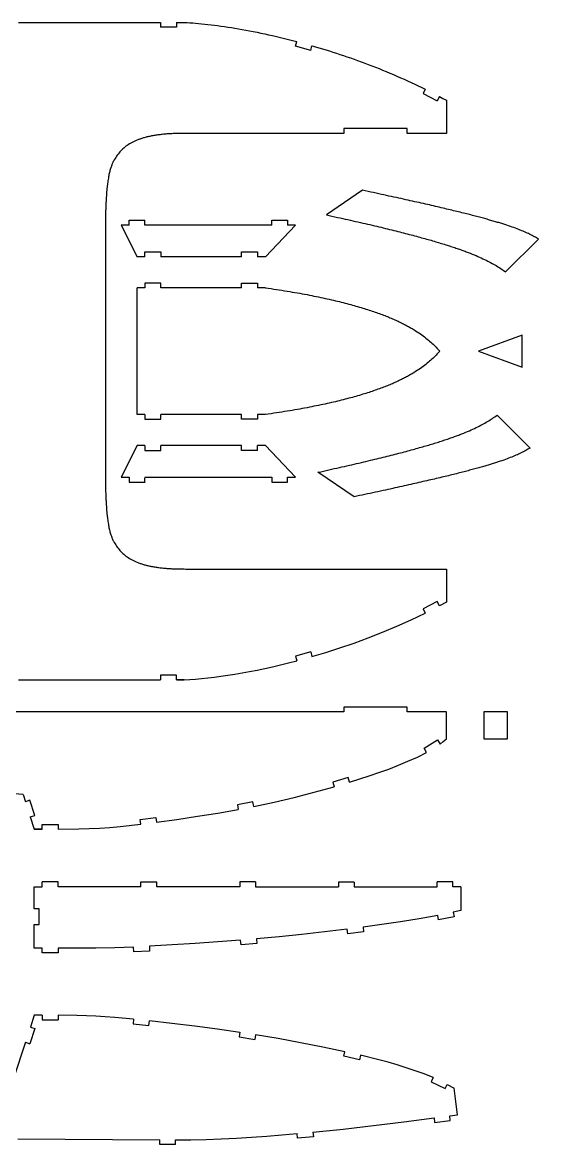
# Model space of a CAD drawing. Header units: metres. Extents: x -3.6 to 32, y 0.5 to 46.5.
# Drawn here: x 19.17 to 31.99, y 1.01 to 28.9 of the extents above; entities that cross this region are included whole.
import ezdxf

# ---------------------------------------------------------------- set-up
doc = ezdxf.new("R2010")
doc.units = ezdxf.units.M
doc.linetypes.add('AUSGEZOGEN', pattern=[0])
doc.layers.get('0').update_dxf_attribs({"linetype": 'AUSGEZOGEN'})

msp = doc.modelspace()

# ---------------------------------------------------------------- linework, layer by layer
for points in [[(19.073, 28.896), (22.603, 28.896), (22.603, 28.896), (22.603, 28.777)], [(22.997, 28.896), (22.997, 28.777), (22.997, 28.777), (22.603, 28.777)], [(22.997, 28.896), (23.193, 28.896)], [(22.997, 28.896), (23.193, 28.896)], [(23.193, 28.896), (23.262, 28.891), (23.262, 28.891), (23.332, 28.887), (23.332, 28.887), (23.403, 28.882), (23.403, 28.882), (23.475, 28.876), (23.475, 28.876), (23.55, 28.869), (23.55, 28.869), (23.625, 28.862), (23.625, 28.862), (23.702, 28.854), (23.702, 28.854), (23.78, 28.846), (23.78, 28.846), (23.86, 28.836), (23.86, 28.836), (23.94, 28.826), (23.94, 28.826), (24.022, 28.816), (24.022, 28.816), (24.105, 28.804), (24.105, 28.804), (24.19, 28.792), (24.19, 28.792), (24.277, 28.779), (24.277, 28.779), (24.363, 28.766), (24.363, 28.766), (24.45, 28.751), (24.45, 28.751), (24.54, 28.736), (24.54, 28.736), (24.63, 28.721), (24.63, 28.721), (24.722, 28.704), (24.722, 28.704), (24.813, 28.687), (24.813, 28.687), (24.907, 28.669), (24.907, 28.669), (25, 28.651), (25, 28.651), (25.095, 28.631), (25.095, 28.631), (25.192, 28.611), (25.192, 28.611), (25.287, 28.589), (25.287, 28.589), (25.385, 28.567), (25.385, 28.567), (25.483, 28.546), (25.483, 28.546), (25.582, 28.522), (25.582, 28.522), (25.682, 28.497), (25.682, 28.497), (25.782, 28.472), (25.782, 28.472), (25.883, 28.447), (25.883, 28.447), (25.985, 28.421)], [(26.333, 28.202), (25.953, 28.306), (25.953, 28.306), (25.985, 28.421)], [(26.333, 28.202), (26.363, 28.316), (26.363, 28.316), (26.45, 28.291), (26.45, 28.291), (26.537, 28.266), (26.537, 28.266), (26.623, 28.239), (26.623, 28.239), (26.71, 28.214), (26.71, 28.214), (26.797, 28.186), (26.797, 28.186), (26.883, 28.159), (26.883, 28.159), (26.972, 28.131), (26.972, 28.131), (27.058, 28.101), (27.058, 28.101), (27.147, 28.072), (27.147, 28.072), (27.235, 28.042), (27.235, 28.042), (27.323, 28.012), (27.323, 28.012), (27.412, 27.981), (27.412, 27.981), (27.5, 27.949), (27.5, 27.949), (27.588, 27.917), (27.588, 27.917), (27.677, 27.884), (27.677, 27.884), (27.765, 27.851), (27.765, 27.851), (27.855, 27.816), (27.855, 27.816), (27.943, 27.782), (27.943, 27.782), (28.032, 27.747), (28.032, 27.747), (28.12, 27.711), (28.12, 27.711), (28.21, 27.674), (28.21, 27.674), (28.298, 27.637), (28.298, 27.637), (28.387, 27.601), (28.387, 27.601), (28.475, 27.562), (28.475, 27.562), (28.563, 27.522), (28.563, 27.522), (28.652, 27.484), (28.652, 27.484), (28.74, 27.444), (28.74, 27.444), (28.828, 27.402), (28.828, 27.402), (28.917, 27.362), (28.917, 27.362), (29.005, 27.319), (29.005, 27.319), (29.092, 27.277), (29.092, 27.277), (29.18, 27.234)], [(29.18, 27.234), (29.125, 27.129), (29.125, 27.129), (29.477, 26.949)], [(29.53, 27.054), (29.477, 26.949)], [(29.53, 27.054), (29.617, 27.007), (29.617, 27.007), (29.703, 26.961)], [(29.703, 26.961), (29.703, 26.139)], [(28.733, 26.139), (28.733, 26.257), (28.733, 26.257), (27.158, 26.257), (27.158, 26.257), (27.158, 26.139)], [(23.228, 26.139), (23.087, 26.139), (23.087, 26.139), (23.052, 26.137), (23.052, 26.137), (23.018, 26.137), (23.018, 26.137), (22.985, 26.136), (22.985, 26.136), (22.952, 26.134), (22.952, 26.134), (22.92, 26.132), (22.92, 26.132), (22.888, 26.131), (22.888, 26.131), (22.857, 26.129), (22.857, 26.129), (22.825, 26.127), (22.825, 26.127), (22.795, 26.126), (22.795, 26.126), (22.763, 26.124), (22.763, 26.124), (22.735, 26.121), (22.735, 26.121), (22.705, 26.119), (22.705, 26.119), (22.675, 26.116), (22.675, 26.116), (22.647, 26.112), (22.647, 26.112), (22.618, 26.109), (22.618, 26.109), (22.592, 26.106), (22.592, 26.106), (22.563, 26.102), (22.563, 26.102), (22.537, 26.099), (22.537, 26.099), (22.51, 26.096), (22.51, 26.096), (22.485, 26.092), (22.485, 26.092), (22.458, 26.087), (22.458, 26.087), (22.433, 26.084), (22.433, 26.084), (22.408, 26.079), (22.408, 26.079), (22.383, 26.074), (22.383, 26.074), (22.36, 26.069), (22.36, 26.069), (22.335, 26.064), (22.335, 26.064), (22.312, 26.059), (22.312, 26.059), (22.288, 26.054), (22.288, 26.054), (22.267, 26.049), (22.267, 26.049), (22.243, 26.044), (22.243, 26.044), (22.222, 26.037), (22.222, 26.037), (22.2, 26.032), (22.2, 26.032), (22.178, 26.026), (22.178, 26.026), (22.157, 26.019), (22.157, 26.019), (22.137, 26.012), (22.137, 26.012), (22.117, 26.006), (22.117, 26.006), (22.097, 25.999), (22.097, 25.999), (22.077, 25.992), (22.077, 25.992), (22.057, 25.986), (22.057, 25.986), (22.038, 25.977), (22.038, 25.977), (22, 25.962), (22, 25.962), (21.965, 25.947), (21.965, 25.947), (21.93, 25.931), (21.93, 25.931), (21.897, 25.914), (21.897, 25.914), (21.863, 25.896), (21.863, 25.896), (21.832, 25.877), (21.832, 25.877), (21.802, 25.857), (21.802, 25.857), (21.773, 25.837), (21.773, 25.837), (21.745, 25.817), (21.745, 25.817), (21.717, 25.796), (21.717, 25.796), (21.692, 25.772), (21.692, 25.772), (21.665, 25.751), (21.665, 25.751), (21.642, 25.727), (21.642, 25.727), (21.617, 25.702), (21.617, 25.702), (21.595, 25.677), (21.595, 25.677), (21.572, 25.652), (21.572, 25.652), (21.552, 25.626), (21.552, 25.626), (21.53, 25.599), (21.53, 25.599), (21.51, 25.571), (21.51, 25.571), (21.492, 25.542), (21.492, 25.542), (21.473, 25.512), (21.473, 25.512), (21.455, 25.482), (21.455, 25.482), (21.447, 25.467), (21.447, 25.467), (21.438, 25.451), (21.438, 25.451), (21.428, 25.436), (21.428, 25.436), (21.422, 25.419), (21.422, 25.419), (21.413, 25.401), (21.413, 25.401), (21.405, 25.384), (21.405, 25.384), (21.397, 25.366), (21.397, 25.366), (21.39, 25.347), (21.39, 25.347), (21.382, 25.327), (21.382, 25.327), (21.375, 25.307), (21.375, 25.307), (21.368, 25.286), (21.368, 25.286), (21.36, 25.264), (21.36, 25.264), (21.353, 25.242), (21.353, 25.242), (21.347, 25.219), (21.347, 25.219), (21.342, 25.194), (21.342, 25.194), (21.335, 25.169), (21.335, 25.169), (21.328, 25.142), (21.328, 25.142), (21.323, 25.116), (21.323, 25.116), (21.317, 25.087), (21.317, 25.087), (21.312, 25.057), (21.312, 25.057), (21.307, 25.027), (21.307, 25.027), (21.302, 24.996), (21.302, 24.996), (21.295, 24.962), (21.295, 24.962), (21.292, 24.927), (21.292, 24.927), (21.287, 24.891), (21.287, 24.891), (21.283, 24.872), (21.283, 24.872), (21.282, 24.854), (21.282, 24.854), (21.28, 24.836), (21.28, 24.836), (21.278, 24.816), (21.278, 24.816), (21.275, 24.796), (21.275, 24.796), (21.273, 24.776), (21.273, 24.776), (21.272, 24.754), (21.272, 24.754), (21.27, 24.734), (21.27, 24.734), (21.268, 24.712), (21.268, 24.712), (21.265, 24.691), (21.265, 24.691), (21.263, 24.667), (21.263, 24.667), (21.262, 24.646), (21.262, 24.646), (21.26, 24.622), (21.26, 24.622), (21.258, 24.599), (21.258, 24.599), (21.257, 24.574), (21.257, 24.574), (21.255, 24.551), (21.255, 24.551), (21.253, 24.526), (21.253, 24.526), (21.253, 24.501), (21.253, 24.501), (21.252, 24.474), (21.252, 24.474), (21.25, 24.447), (21.25, 24.447), (21.248, 24.421), (21.248, 24.421), (21.247, 24.394), (21.247, 24.394), (21.247, 24.367), (21.247, 24.367), (21.245, 24.339), (21.245, 24.339), (21.243, 24.311), (21.243, 24.311), (21.243, 24.281), (21.243, 24.281), (21.242, 24.251), (21.242, 24.251), (21.24, 24.221), (21.24, 24.221), (21.24, 24.191), (21.24, 24.191), (21.238, 24.159), (21.238, 24.159), (21.238, 17.292), (21.238, 17.292), (21.24, 17.262), (21.24, 17.262), (21.24, 17.231), (21.24, 17.231), (21.242, 17.201), (21.242, 17.201), (21.243, 17.172), (21.243, 17.172), (21.243, 17.142), (21.243, 17.142), (21.245, 17.114), (21.245, 17.114), (21.247, 17.086), (21.247, 17.086), (21.247, 17.059), (21.247, 17.059), (21.248, 17.031), (21.248, 17.031), (21.25, 17.004), (21.25, 17.004), (21.252, 16.979), (21.252, 16.979), (21.253, 16.952), (21.253, 16.952), (21.253, 16.927), (21.253, 16.927), (21.255, 16.902), (21.255, 16.902), (21.257, 16.879), (21.257, 16.879), (21.258, 16.854), (21.258, 16.854), (21.26, 16.831), (21.26, 16.831), (21.262, 16.807), (21.262, 16.807), (21.263, 16.786), (21.263, 16.786), (21.265, 16.762), (21.265, 16.762), (21.268, 16.741), (21.268, 16.741), (21.27, 16.719), (21.27, 16.719), (21.272, 16.699), (21.272, 16.699), (21.273, 16.677), (21.273, 16.677), (21.275, 16.657), (21.275, 16.657), (21.278, 16.637), (21.278, 16.637), (21.28, 16.617), (21.28, 16.617), (21.282, 16.599), (21.282, 16.599), (21.283, 16.579), (21.283, 16.579), (21.287, 16.561), (21.287, 16.561), (21.292, 16.526), (21.292, 16.526), (21.295, 16.491), (21.295, 16.491), (21.302, 16.457), (21.302, 16.457), (21.307, 16.426), (21.307, 16.426), (21.312, 16.396), (21.312, 16.396), (21.317, 16.366), (21.317, 16.366), (21.323, 16.337), (21.323, 16.337), (21.328, 16.309), (21.328, 16.309), (21.335, 16.284), (21.335, 16.284), (21.342, 16.257), (21.342, 16.257), (21.347, 16.234), (21.347, 16.234), (21.353, 16.211), (21.353, 16.211), (21.36, 16.187), (21.36, 16.187), (21.368, 16.166), (21.368, 16.166), (21.375, 16.146), (21.375, 16.146), (21.382, 16.126), (21.382, 16.126), (21.39, 16.106), (21.39, 16.106), (21.397, 16.087), (21.397, 16.087), (21.405, 16.069), (21.405, 16.069), (21.413, 16.051), (21.413, 16.051), (21.422, 16.034), (21.422, 16.034), (21.428, 16.017), (21.428, 16.017), (21.438, 16.001), (21.438, 16.001), (21.447, 15.986), (21.447, 15.986), (21.455, 15.971), (21.455, 15.971), (21.473, 15.939), (21.473, 15.939), (21.492, 15.911), (21.492, 15.911), (21.51, 15.882), (21.51, 15.882), (21.53, 15.854), (21.53, 15.854), (21.552, 15.827), (21.552, 15.827), (21.572, 15.801), (21.572, 15.801), (21.595, 15.776), (21.595, 15.776), (21.617, 15.751), (21.617, 15.751), (21.642, 15.726), (21.642, 15.726), (21.665, 15.702), (21.665, 15.702), (21.692, 15.679), (21.692, 15.679), (21.717, 15.657), (21.717, 15.657), (21.745, 15.636), (21.745, 15.636), (21.773, 15.616), (21.773, 15.616), (21.802, 15.596), (21.802, 15.596), (21.832, 15.576), (21.832, 15.576), (21.863, 15.557), (21.863, 15.557), (21.897, 15.539), (21.897, 15.539), (21.93, 15.522), (21.93, 15.522), (21.965, 15.506), (21.965, 15.506), (22, 15.489), (22, 15.489), (22.038, 15.474), (22.038, 15.474), (22.057, 15.467), (22.057, 15.467), (22.077, 15.461), (22.077, 15.461), (22.097, 15.454), (22.097, 15.454), (22.117, 15.446), (22.117, 15.446), (22.137, 15.439), (22.137, 15.439), (22.157, 15.434), (22.157, 15.434), (22.178, 15.427), (22.178, 15.427), (22.2, 15.421), (22.2, 15.421), (22.222, 15.416), (22.222, 15.416), (22.243, 15.409), (22.243, 15.409), (22.267, 15.404), (22.267, 15.404), (22.288, 15.399), (22.288, 15.399), (22.312, 15.392), (22.312, 15.392), (22.335, 15.387), (22.335, 15.387), (22.36, 15.382), (22.36, 15.382), (22.383, 15.377), (22.383, 15.377), (22.408, 15.374), (22.408, 15.374), (22.433, 15.369), (22.433, 15.369), (22.458, 15.366), (22.458, 15.366), (22.485, 15.361), (22.485, 15.361), (22.51, 15.357), (22.51, 15.357), (22.537, 15.352), (22.537, 15.352), (22.563, 15.349), (22.563, 15.349), (22.592, 15.346), (22.592, 15.346), (22.618, 15.342), (22.618, 15.342), (22.647, 15.341), (22.647, 15.341), (22.675, 15.337), (22.675, 15.337), (22.705, 15.334), (22.705, 15.334), (22.735, 15.332), (22.735, 15.332), (22.763, 15.329), (22.763, 15.329), (22.795, 15.327), (22.795, 15.327), (22.825, 15.326), (22.825, 15.326), (22.857, 15.322), (22.857, 15.322), (22.888, 15.321), (22.888, 15.321), (22.92, 15.319), (22.92, 15.319), (22.952, 15.319), (22.952, 15.319), (22.985, 15.317), (22.985, 15.317), (23.018, 15.316), (23.018, 15.316), (23.052, 15.316), (23.052, 15.316), (23.087, 15.314), (23.087, 15.314), (23.192, 15.314), (23.192, 15.314), (23.228, 15.312), (23.228, 15.312), (29.703, 15.312), (29.703, 15.312), (29.703, 14.492)], [(27.158, 26.139), (23.228, 26.139)], [(29.703, 26.139), (28.733, 26.139)], [(27.622, 24.724), (26.723, 24.112), (26.723, 24.112), (26.793, 24.097), (26.793, 24.097), (26.862, 24.082), (26.862, 24.082), (26.93, 24.067), (26.93, 24.067), (26.997, 24.052), (26.997, 24.052), (27.063, 24.039), (27.063, 24.039), (27.128, 24.024), (27.128, 24.024), (27.193, 24.009), (27.193, 24.009), (27.257, 23.996), (27.257, 23.996), (27.32, 23.981), (27.32, 23.981), (27.383, 23.966), (27.383, 23.966), (27.445, 23.952), (27.445, 23.952), (27.507, 23.939), (27.507, 23.939), (27.567, 23.924), (27.567, 23.924), (27.627, 23.911), (27.627, 23.911), (27.687, 23.897), (27.687, 23.897), (27.745, 23.884), (27.745, 23.884), (27.803, 23.871), (27.803, 23.871), (27.86, 23.856), (27.86, 23.856), (27.917, 23.842), (27.917, 23.842), (27.973, 23.831), (27.973, 23.831), (28.028, 23.817), (28.028, 23.817), (28.082, 23.804), (28.082, 23.804), (28.137, 23.791), (28.137, 23.791), (28.19, 23.777), (28.19, 23.777), (28.242, 23.766), (28.242, 23.766), (28.293, 23.752), (28.293, 23.752), (28.345, 23.739), (28.345, 23.739), (28.397, 23.727), (28.397, 23.727), (28.447, 23.714), (28.447, 23.714), (28.495, 23.702), (28.495, 23.702), (28.545, 23.691), (28.545, 23.691), (28.593, 23.677), (28.593, 23.677), (28.64, 23.666), (28.64, 23.666), (28.688, 23.654), (28.688, 23.654), (28.733, 23.641), (28.733, 23.641), (28.78, 23.629), (28.78, 23.629), (28.825, 23.617), (28.825, 23.617), (28.87, 23.606), (28.87, 23.606), (28.915, 23.594), (28.915, 23.594), (28.958, 23.582), (28.958, 23.582), (29.002, 23.571), (29.002, 23.571), (29.043, 23.559), (29.043, 23.559), (29.085, 23.547), (29.085, 23.547), (29.127, 23.536), (29.127, 23.536), (29.168, 23.526), (29.168, 23.526), (29.208, 23.514), (29.208, 23.514), (29.248, 23.502), (29.248, 23.502), (29.287, 23.491), (29.287, 23.491), (29.327, 23.481), (29.327, 23.481), (29.363, 23.469), (29.363, 23.469), (29.402, 23.457), (29.402, 23.457), (29.438, 23.447), (29.438, 23.447), (29.475, 23.436), (29.475, 23.436), (29.512, 23.426), (29.512, 23.426), (29.548, 23.414), (29.548, 23.414), (29.583, 23.404), (29.583, 23.404), (29.618, 23.394), (29.618, 23.394), (29.652, 23.382), (29.652, 23.382), (29.687, 23.372), (29.687, 23.372), (29.72, 23.361), (29.72, 23.361), (29.752, 23.351), (29.752, 23.351), (29.785, 23.341), (29.785, 23.341), (29.817, 23.331), (29.817, 23.331), (29.848, 23.319), (29.848, 23.319), (29.88, 23.309), (29.88, 23.309), (29.91, 23.299), (29.91, 23.299), (29.94, 23.289), (29.94, 23.289), (29.97, 23.279), (29.97, 23.279), (30, 23.269), (30, 23.269), (30.028, 23.259), (30.028, 23.259), (30.057, 23.249), (30.057, 23.249), (30.085, 23.239), (30.085, 23.239), (30.113, 23.229), (30.113, 23.229), (30.14, 23.219), (30.14, 23.219), (30.168, 23.209), (30.168, 23.209), (30.195, 23.199), (30.195, 23.199), (30.22, 23.189), (30.22, 23.189), (30.247, 23.179), (30.247, 23.179), (30.272, 23.169), (30.272, 23.169), (30.297, 23.159), (30.297, 23.159), (30.347, 23.139), (30.347, 23.139), (30.393, 23.121), (30.393, 23.121), (30.44, 23.101), (30.44, 23.101), (30.485, 23.081), (30.485, 23.081), (30.53, 23.062), (30.53, 23.062), (30.572, 23.042), (30.572, 23.042), (30.613, 23.024), (30.613, 23.024), (30.653, 23.004), (30.653, 23.004), (30.693, 22.986), (30.693, 22.986), (30.732, 22.966), (30.732, 22.966), (30.768, 22.947), (30.768, 22.947), (30.803, 22.929), (30.803, 22.929), (30.838, 22.909), (30.838, 22.909), (30.873, 22.891), (30.873, 22.891), (30.907, 22.871), (30.907, 22.871), (30.938, 22.852), (30.938, 22.852), (30.97, 22.832), (30.97, 22.832), (31.002, 22.814), (31.002, 22.814), (31.032, 22.794), (31.032, 22.794), (31.062, 22.776), (31.062, 22.776), (31.09, 22.756), (31.09, 22.756), (31.118, 22.736), (31.118, 22.736), (31.147, 22.717), (31.147, 22.717), (31.173, 22.697), (31.173, 22.697), (31.993, 23.512), (31.993, 23.512), (31.967, 23.527), (31.967, 23.527), (31.942, 23.542), (31.942, 23.542), (31.915, 23.557), (31.915, 23.557), (31.888, 23.572), (31.888, 23.572), (31.86, 23.587), (31.86, 23.587), (31.832, 23.602), (31.832, 23.602), (31.802, 23.617), (31.802, 23.617), (31.772, 23.632), (31.772, 23.632), (31.742, 23.647), (31.742, 23.647), (31.71, 23.662), (31.71, 23.662), (31.678, 23.676), (31.678, 23.676), (31.645, 23.691), (31.645, 23.691), (31.61, 23.706), (31.61, 23.706), (31.575, 23.721), (31.575, 23.721), (31.538, 23.736), (31.538, 23.736), (31.5, 23.751), (31.5, 23.751), (31.462, 23.766), (31.462, 23.766), (31.422, 23.781), (31.422, 23.781), (31.38, 23.796), (31.38, 23.796), (31.338, 23.811), (31.338, 23.811), (31.295, 23.826), (31.295, 23.826), (31.25, 23.841), (31.25, 23.841), (31.203, 23.857), (31.203, 23.857), (31.18, 23.864), (31.18, 23.864), (31.155, 23.872), (31.155, 23.872), (31.132, 23.881), (31.132, 23.881), (31.107, 23.887), (31.107, 23.887), (31.082, 23.896), (31.082, 23.896), (31.055, 23.904), (31.055, 23.904), (31.03, 23.912), (31.03, 23.912), (31.003, 23.921), (31.003, 23.921), (30.977, 23.927), (30.977, 23.927), (30.95, 23.936), (30.95, 23.936), (30.922, 23.944), (30.922, 23.944), (30.895, 23.952), (30.895, 23.952), (30.867, 23.961), (30.867, 23.961), (30.837, 23.969), (30.837, 23.969), (30.808, 23.977), (30.808, 23.977), (30.778, 23.986), (30.778, 23.986), (30.748, 23.994), (30.748, 23.994), (30.718, 24.004), (30.718, 24.004), (30.687, 24.012), (30.687, 24.012), (30.655, 24.021), (30.655, 24.021), (30.623, 24.029), (30.623, 24.029), (30.592, 24.037), (30.592, 24.037), (30.558, 24.047), (30.558, 24.047), (30.525, 24.056), (30.525, 24.056), (30.492, 24.064), (30.492, 24.064), (30.457, 24.074), (30.457, 24.074), (30.423, 24.082), (30.423, 24.082), (30.388, 24.092), (30.388, 24.092), (30.352, 24.101), (30.352, 24.101), (30.315, 24.111), (30.315, 24.111), (30.278, 24.121), (30.278, 24.121), (30.242, 24.129), (30.242, 24.129), (30.203, 24.139), (30.203, 24.139), (30.167, 24.149), (30.167, 24.149), (30.127, 24.157), (30.127, 24.157), (30.088, 24.167), (30.088, 24.167), (30.048, 24.177), (30.048, 24.177), (30.008, 24.187), (30.008, 24.187), (29.967, 24.197), (29.967, 24.197), (29.925, 24.207), (29.925, 24.207), (29.883, 24.217), (29.883, 24.217), (29.842, 24.227), (29.842, 24.227), (29.798, 24.239), (29.798, 24.239), (29.753, 24.249), (29.753, 24.249), (29.71, 24.259), (29.71, 24.259), (29.665, 24.271), (29.665, 24.271), (29.62, 24.281), (29.62, 24.281), (29.573, 24.292), (29.573, 24.292), (29.527, 24.302), (29.527, 24.302), (29.48, 24.314), (29.48, 24.314), (29.432, 24.324), (29.432, 24.324), (29.383, 24.336), (29.383, 24.336), (29.335, 24.347), (29.335, 24.347), (29.285, 24.359), (29.285, 24.359), (29.235, 24.371), (29.235, 24.371), (29.183, 24.382), (29.183, 24.382), (29.132, 24.394), (29.132, 24.394), (29.08, 24.406), (29.08, 24.406), (29.027, 24.417), (29.027, 24.417), (28.973, 24.429), (28.973, 24.429), (28.92, 24.441), (28.92, 24.441), (28.865, 24.454), (28.865, 24.454), (28.808, 24.466), (28.808, 24.466), (28.753, 24.479), (28.753, 24.479), (28.697, 24.491), (28.697, 24.491), (28.638, 24.504), (28.638, 24.504), (28.58, 24.517), (28.58, 24.517), (28.522, 24.529), (28.522, 24.529), (28.462, 24.542), (28.462, 24.542), (28.402, 24.556), (28.402, 24.556), (28.34, 24.569), (28.34, 24.569), (28.278, 24.582), (28.278, 24.582), (28.217, 24.596), (28.217, 24.596), (28.153, 24.611), (28.153, 24.611), (28.09, 24.624), (28.09, 24.624), (28.025, 24.637), (28.025, 24.637), (27.96, 24.652), (27.96, 24.652), (27.893, 24.666), (27.893, 24.666), (27.827, 24.681), (27.827, 24.681), (27.758, 24.696), (27.758, 24.696), (27.69, 24.711), (27.69, 24.711), (27.622, 24.724), (27.622, 24.724)], [(21.823, 23.861), (21.627, 23.861), (21.627, 23.861), (22.02, 23.074)], [(21.823, 23.861), (21.823, 23.979), (21.823, 23.979), (22.217, 23.979)], [(25.367, 23.861), (22.217, 23.861), (22.217, 23.861), (22.217, 23.979)], [(25.208, 23.074), (25.957, 23.861), (25.957, 23.861), (25.76, 23.861)], [(25.367, 23.979), (25.76, 23.979), (25.76, 23.979), (25.76, 23.861)], [(25.367, 23.861), (25.367, 23.979)], [(22.217, 23.191), (22.61, 23.191), (22.61, 23.191), (22.61, 23.074)], [(22.217, 23.074), (22.217, 23.191)], [(24.617, 23.191), (25.01, 23.191), (25.01, 23.191), (25.01, 23.074)], [(24.617, 23.074), (24.617, 23.191)], [(22.217, 23.074), (22.02, 23.074)], [(24.617, 23.074), (22.61, 23.074)], [(25.208, 23.074), (25.01, 23.074)], [(22.61, 22.301), (22.61, 22.419), (22.61, 22.419), (22.217, 22.419), (22.217, 22.419), (22.217, 22.301)], [(24.617, 22.301), (24.617, 22.419), (24.617, 22.419), (25.01, 22.419), (25.01, 22.419), (25.01, 22.301)], [(22.02, 19.152), (22.02, 22.301)], [(22.217, 22.301), (22.02, 22.301)], [(24.617, 22.301), (22.61, 22.301)], [(25.208, 22.301), (25.01, 22.301)], [(25.208, 22.301), (25.278, 22.291), (25.278, 22.291), (25.348, 22.281), (25.348, 22.281), (25.417, 22.271), (25.417, 22.271), (25.485, 22.261), (25.485, 22.261), (25.552, 22.249), (25.552, 22.249), (25.618, 22.239), (25.618, 22.239), (25.683, 22.229), (25.683, 22.229), (25.748, 22.217), (25.748, 22.217), (25.813, 22.207), (25.813, 22.207), (25.877, 22.196), (25.877, 22.196), (25.94, 22.186), (25.94, 22.186), (26.002, 22.174), (26.002, 22.174), (26.063, 22.164), (26.063, 22.164), (26.123, 22.152), (26.123, 22.152), (26.183, 22.142), (26.183, 22.142), (26.242, 22.131), (26.242, 22.131), (26.3, 22.119), (26.3, 22.119), (26.358, 22.107), (26.358, 22.107), (26.415, 22.097), (26.415, 22.097), (26.472, 22.086), (26.472, 22.086), (26.527, 22.074), (26.527, 22.074), (26.582, 22.062), (26.582, 22.062), (26.637, 22.051), (26.637, 22.051), (26.69, 22.039), (26.69, 22.039), (26.742, 22.027), (26.742, 22.027), (26.795, 22.016), (26.795, 22.016), (26.847, 22.004), (26.847, 22.004), (26.897, 21.992), (26.897, 21.992), (26.947, 21.981), (26.947, 21.981), (26.997, 21.969), (26.997, 21.969), (27.045, 21.957), (27.045, 21.957), (27.093, 21.946), (27.093, 21.946), (27.142, 21.934), (27.142, 21.934), (27.188, 21.922), (27.188, 21.922), (27.235, 21.909), (27.235, 21.909), (27.28, 21.897), (27.28, 21.897), (27.327, 21.886), (27.327, 21.886), (27.37, 21.872), (27.37, 21.872), (27.415, 21.861), (27.415, 21.861), (27.458, 21.849), (27.458, 21.849), (27.5, 21.836), (27.5, 21.836), (27.543, 21.824), (27.543, 21.824), (27.585, 21.812), (27.585, 21.812), (27.625, 21.799), (27.625, 21.799), (27.667, 21.787), (27.667, 21.787), (27.705, 21.774), (27.705, 21.774), (27.745, 21.762), (27.745, 21.762), (27.783, 21.749), (27.783, 21.749), (27.822, 21.737), (27.822, 21.737), (27.86, 21.724), (27.86, 21.724), (27.897, 21.712), (27.897, 21.712), (27.933, 21.699), (27.933, 21.699), (27.97, 21.687), (27.97, 21.687), (28.005, 21.674), (28.005, 21.674), (28.04, 21.661), (28.04, 21.661), (28.075, 21.649), (28.075, 21.649), (28.108, 21.636), (28.108, 21.636), (28.142, 21.622), (28.142, 21.622), (28.175, 21.611), (28.175, 21.611), (28.208, 21.597), (28.208, 21.597), (28.24, 21.584), (28.24, 21.584), (28.272, 21.572), (28.272, 21.572), (28.303, 21.559), (28.303, 21.559), (28.333, 21.546), (28.333, 21.546), (28.363, 21.532), (28.363, 21.532), (28.393, 21.521), (28.393, 21.521), (28.422, 21.507), (28.422, 21.507), (28.452, 21.494), (28.452, 21.494), (28.48, 21.481), (28.48, 21.481), (28.507, 21.469), (28.507, 21.469), (28.535, 21.456), (28.535, 21.456), (28.562, 21.442), (28.562, 21.442), (28.588, 21.429), (28.588, 21.429), (28.615, 21.417), (28.615, 21.417), (28.64, 21.404), (28.64, 21.404), (28.665, 21.391), (28.665, 21.391), (28.69, 21.377), (28.69, 21.377), (28.715, 21.364), (28.715, 21.364), (28.738, 21.351), (28.738, 21.351), (28.762, 21.339), (28.762, 21.339), (28.785, 21.326), (28.785, 21.326), (28.808, 21.312), (28.808, 21.312), (28.832, 21.299), (28.832, 21.299), (28.853, 21.286), (28.853, 21.286), (28.875, 21.274), (28.875, 21.274), (28.897, 21.261), (28.897, 21.261), (28.938, 21.234), (28.938, 21.234), (28.978, 21.209), (28.978, 21.209), (29.018, 21.182), (29.018, 21.182), (29.057, 21.156), (29.057, 21.156), (29.093, 21.131), (29.093, 21.131), (29.128, 21.104), (29.128, 21.104), (29.162, 21.079), (29.162, 21.079), (29.195, 21.052), (29.195, 21.052), (29.227, 21.027), (29.227, 21.027), (29.258, 21.002), (29.258, 21.002), (29.287, 20.976), (29.287, 20.976), (29.317, 20.951), (29.317, 20.951), (29.343, 20.926), (29.343, 20.926), (29.372, 20.901), (29.372, 20.901), (29.397, 20.874), (29.397, 20.874), (29.422, 20.849), (29.422, 20.849), (29.447, 20.824), (29.447, 20.824), (29.47, 20.801), (29.47, 20.801), (29.493, 20.776), (29.493, 20.776), (29.517, 20.751), (29.517, 20.751), (29.538, 20.726), (29.538, 20.726), (29.517, 20.702), (29.517, 20.702), (29.493, 20.677), (29.493, 20.677), (29.47, 20.652), (29.47, 20.652), (29.447, 20.627), (29.447, 20.627), (29.422, 20.602), (29.422, 20.602), (29.397, 20.577), (29.397, 20.577), (29.372, 20.552), (29.372, 20.552), (29.343, 20.527), (29.343, 20.527), (29.317, 20.502), (29.317, 20.502), (29.287, 20.477), (29.287, 20.477), (29.258, 20.451), (29.258, 20.451), (29.227, 20.426), (29.227, 20.426), (29.195, 20.399), (29.195, 20.399), (29.162, 20.374), (29.162, 20.374), (29.128, 20.347), (29.128, 20.347), (29.093, 20.322), (29.093, 20.322), (29.057, 20.296), (29.057, 20.296), (29.018, 20.271), (29.018, 20.271), (28.978, 20.244), (28.978, 20.244), (28.938, 20.219), (28.938, 20.219), (28.897, 20.192), (28.897, 20.192), (28.875, 20.179), (28.875, 20.179), (28.853, 20.166), (28.853, 20.166), (28.832, 20.154), (28.832, 20.154), (28.808, 20.141), (28.808, 20.141), (28.785, 20.127), (28.785, 20.127), (28.762, 20.114), (28.762, 20.114), (28.738, 20.101), (28.738, 20.101), (28.715, 20.087), (28.715, 20.087), (28.69, 20.076), (28.69, 20.076), (28.665, 20.062), (28.665, 20.062), (28.64, 20.049), (28.64, 20.049), (28.615, 20.036), (28.615, 20.036), (28.588, 20.022), (28.588, 20.022), (28.562, 20.011), (28.562, 20.011), (28.535, 19.997), (28.535, 19.997), (28.507, 19.984), (28.507, 19.984), (28.48, 19.971), (28.48, 19.971), (28.452, 19.959), (28.452, 19.959), (28.422, 19.946), (28.422, 19.946), (28.393, 19.932), (28.393, 19.932), (28.363, 19.919), (28.363, 19.919), (28.333, 19.907), (28.333, 19.907), (28.303, 19.894), (28.303, 19.894), (28.272, 19.881), (28.272, 19.881), (28.24, 19.867), (28.24, 19.867), (28.208, 19.856), (28.208, 19.856), (28.175, 19.842), (28.175, 19.842), (28.142, 19.829), (28.142, 19.829), (28.108, 19.817), (28.108, 19.817), (28.075, 19.804), (28.075, 19.804), (28.04, 19.791), (28.04, 19.791), (28.005, 19.779), (28.005, 19.779), (27.97, 19.766), (27.97, 19.766), (27.933, 19.754), (27.933, 19.754), (27.897, 19.741), (27.897, 19.741), (27.86, 19.727), (27.86, 19.727), (27.822, 19.716), (27.822, 19.716), (27.783, 19.702), (27.783, 19.702), (27.745, 19.691), (27.745, 19.691), (27.705, 19.677), (27.705, 19.677), (27.667, 19.666), (27.667, 19.666), (27.625, 19.654), (27.625, 19.654), (27.585, 19.641), (27.585, 19.641), (27.543, 19.629), (27.543, 19.629), (27.5, 19.616), (27.5, 19.616), (27.458, 19.604), (27.458, 19.604), (27.415, 19.592), (27.415, 19.592), (27.37, 19.579), (27.37, 19.579), (27.327, 19.567), (27.327, 19.567), (27.28, 19.556), (27.28, 19.556), (27.235, 19.542), (27.235, 19.542), (27.188, 19.531), (27.188, 19.531), (27.142, 19.519), (27.142, 19.519), (27.093, 19.507), (27.093, 19.507), (27.045, 19.496), (27.045, 19.496), (26.997, 19.484), (26.997, 19.484), (26.947, 19.471), (26.947, 19.471), (26.897, 19.459), (26.897, 19.459), (26.847, 19.447), (26.847, 19.447), (26.795, 19.436), (26.795, 19.436), (26.742, 19.424), (26.742, 19.424), (26.69, 19.412), (26.69, 19.412), (26.637, 19.401), (26.637, 19.401), (26.582, 19.391), (26.582, 19.391), (26.527, 19.379), (26.527, 19.379), (26.472, 19.367), (26.472, 19.367), (26.415, 19.356), (26.415, 19.356), (26.358, 19.344), (26.358, 19.344), (26.3, 19.334), (26.3, 19.334), (26.242, 19.322), (26.242, 19.322), (26.183, 19.311), (26.183, 19.311), (26.123, 19.301), (26.123, 19.301), (26.063, 19.289), (26.063, 19.289), (26.002, 19.277), (26.002, 19.277), (25.94, 19.267), (25.94, 19.267), (25.877, 19.256), (25.877, 19.256), (25.813, 19.246), (25.813, 19.246), (25.748, 19.234), (25.748, 19.234), (25.683, 19.224), (25.683, 19.224), (25.618, 19.214), (25.618, 19.214), (25.552, 19.202), (25.552, 19.202), (25.485, 19.192), (25.485, 19.192), (25.417, 19.182), (25.417, 19.182), (25.348, 19.172), (25.348, 19.172), (25.278, 19.162), (25.278, 19.162), (25.208, 19.152)], [(31.588, 21.121), (30.502, 20.726), (30.502, 20.726), (31.588, 20.332), (31.588, 20.332), (31.588, 21.121), (31.588, 21.121)], [(22.217, 19.152), (22.02, 19.152)], [(22.217, 19.152), (22.02, 19.152)], [(22.217, 19.152), (22.217, 19.034), (22.217, 19.034), (22.61, 19.034), (22.61, 19.034), (22.61, 19.152)], [(24.617, 19.152), (22.61, 19.152)], [(24.617, 19.152), (22.61, 19.152)], [(25.01, 19.034), (24.617, 19.034), (24.617, 19.034), (24.617, 19.152)], [(25.208, 19.152), (25.01, 19.152)], [(25.01, 19.152), (25.01, 19.034)], [(25.208, 19.152), (25.01, 19.152)], [(27.41, 17.106), (26.512, 17.717), (26.512, 17.717), (26.582, 17.732), (26.582, 17.732), (26.65, 17.747), (26.65, 17.747), (26.718, 17.762), (26.718, 17.762), (26.785, 17.777), (26.785, 17.777), (26.852, 17.792), (26.852, 17.792), (26.917, 17.807), (26.917, 17.807), (26.982, 17.821), (26.982, 17.821), (27.047, 17.836), (27.047, 17.836), (27.11, 17.851), (27.11, 17.851), (27.172, 17.864), (27.172, 17.864), (27.235, 17.879), (27.235, 17.879), (27.295, 17.892), (27.295, 17.892), (27.357, 17.906), (27.357, 17.906), (27.417, 17.921), (27.417, 17.921), (27.475, 17.934), (27.475, 17.934), (27.533, 17.947), (27.533, 17.947), (27.592, 17.961), (27.592, 17.961), (27.65, 17.974), (27.65, 17.974), (27.705, 17.987), (27.705, 17.987), (27.762, 18.001), (27.762, 18.001), (27.817, 18.014), (27.817, 18.014), (27.872, 18.027), (27.872, 18.027), (27.925, 18.041), (27.925, 18.041), (27.978, 18.052), (27.978, 18.052), (28.032, 18.066), (28.032, 18.066), (28.083, 18.079), (28.083, 18.079), (28.135, 18.091), (28.135, 18.091), (28.185, 18.104), (28.185, 18.104), (28.235, 18.116), (28.235, 18.116), (28.285, 18.129), (28.285, 18.129), (28.333, 18.141), (28.333, 18.141), (28.382, 18.152), (28.382, 18.152), (28.43, 18.166), (28.43, 18.166), (28.477, 18.177), (28.477, 18.177), (28.523, 18.189), (28.523, 18.189), (28.568, 18.201), (28.568, 18.201), (28.615, 18.212), (28.615, 18.212), (28.658, 18.226), (28.658, 18.226), (28.703, 18.237), (28.703, 18.237), (28.747, 18.249), (28.747, 18.249), (28.79, 18.261), (28.79, 18.261), (28.832, 18.271), (28.832, 18.271), (28.875, 18.282), (28.875, 18.282), (28.915, 18.294), (28.915, 18.294), (28.957, 18.306), (28.957, 18.306), (28.997, 18.317), (28.997, 18.317), (29.037, 18.329), (29.037, 18.329), (29.077, 18.339), (29.077, 18.339), (29.115, 18.351), (29.115, 18.351), (29.153, 18.362), (29.153, 18.362), (29.192, 18.372), (29.192, 18.372), (29.228, 18.384), (29.228, 18.384), (29.265, 18.394), (29.265, 18.394), (29.302, 18.406), (29.302, 18.406), (29.337, 18.416), (29.337, 18.416), (29.372, 18.427), (29.372, 18.427), (29.407, 18.437), (29.407, 18.437), (29.442, 18.447), (29.442, 18.447), (29.475, 18.459), (29.475, 18.459), (29.508, 18.469), (29.508, 18.469), (29.542, 18.479), (29.542, 18.479), (29.573, 18.491), (29.573, 18.491), (29.605, 18.501), (29.605, 18.501), (29.637, 18.511), (29.637, 18.511), (29.668, 18.521), (29.668, 18.521), (29.7, 18.531), (29.7, 18.531), (29.73, 18.542), (29.73, 18.542), (29.76, 18.552), (29.76, 18.552), (29.788, 18.562), (29.788, 18.562), (29.818, 18.572), (29.818, 18.572), (29.847, 18.582), (29.847, 18.582), (29.875, 18.592), (29.875, 18.592), (29.902, 18.602), (29.902, 18.602), (29.93, 18.612), (29.93, 18.612), (29.957, 18.622), (29.957, 18.622), (29.983, 18.632), (29.983, 18.632), (30.01, 18.642), (30.01, 18.642), (30.035, 18.652), (30.035, 18.652), (30.062, 18.662), (30.062, 18.662), (30.087, 18.672), (30.087, 18.672), (30.135, 18.691), (30.135, 18.691), (30.183, 18.711), (30.183, 18.711), (30.23, 18.731), (30.23, 18.731), (30.275, 18.749), (30.275, 18.749), (30.318, 18.769), (30.318, 18.769), (30.362, 18.787), (30.362, 18.787), (30.403, 18.807), (30.403, 18.807), (30.443, 18.826), (30.443, 18.826), (30.482, 18.846), (30.482, 18.846), (30.52, 18.864), (30.52, 18.864), (30.557, 18.884), (30.557, 18.884), (30.593, 18.902), (30.593, 18.902), (30.628, 18.921), (30.628, 18.921), (30.662, 18.941), (30.662, 18.941), (30.695, 18.959), (30.695, 18.959), (30.728, 18.979), (30.728, 18.979), (30.76, 18.997), (30.76, 18.997), (30.79, 19.017), (30.79, 19.017), (30.82, 19.036), (30.82, 19.036), (30.85, 19.056), (30.85, 19.056), (30.878, 19.076), (30.878, 19.076), (30.907, 19.094), (30.907, 19.094), (30.935, 19.114), (30.935, 19.114), (30.962, 19.134), (30.962, 19.134), (31.782, 18.319), (31.782, 18.319), (31.757, 18.304), (31.757, 18.304), (31.73, 18.289), (31.73, 18.289), (31.703, 18.272), (31.703, 18.272), (31.677, 18.257), (31.677, 18.257), (31.648, 18.242), (31.648, 18.242), (31.62, 18.229), (31.62, 18.229), (31.592, 18.214), (31.592, 18.214), (31.562, 18.199), (31.562, 18.199), (31.53, 18.184), (31.53, 18.184), (31.498, 18.169), (31.498, 18.169), (31.467, 18.154), (31.467, 18.154), (31.433, 18.139), (31.433, 18.139), (31.398, 18.124), (31.398, 18.124), (31.363, 18.111), (31.363, 18.111), (31.327, 18.096), (31.327, 18.096), (31.29, 18.081), (31.29, 18.081), (31.25, 18.066), (31.25, 18.066), (31.21, 18.051), (31.21, 18.051), (31.17, 18.036), (31.17, 18.036), (31.127, 18.021), (31.127, 18.021), (31.083, 18.004), (31.083, 18.004), (31.038, 17.989), (31.038, 17.989), (30.992, 17.974), (30.992, 17.974), (30.968, 17.966), (30.968, 17.966), (30.945, 17.959), (30.945, 17.959), (30.92, 17.951), (30.92, 17.951), (30.895, 17.942), (30.895, 17.942), (30.87, 17.934), (30.87, 17.934), (30.845, 17.927), (30.845, 17.927), (30.818, 17.919), (30.818, 17.919), (30.792, 17.911), (30.792, 17.911), (30.765, 17.902), (30.765, 17.902), (30.738, 17.894), (30.738, 17.894), (30.712, 17.886), (30.712, 17.886), (30.683, 17.877), (30.683, 17.877), (30.655, 17.869), (30.655, 17.869), (30.627, 17.861), (30.627, 17.861), (30.597, 17.852), (30.597, 17.852), (30.567, 17.844), (30.567, 17.844), (30.537, 17.836), (30.537, 17.836), (30.507, 17.827), (30.507, 17.827), (30.475, 17.819), (30.475, 17.819), (30.445, 17.811), (30.445, 17.811), (30.413, 17.801), (30.413, 17.801), (30.38, 17.792), (30.38, 17.792), (30.347, 17.784), (30.347, 17.784), (30.315, 17.776), (30.315, 17.776), (30.28, 17.766), (30.28, 17.766), (30.247, 17.757), (30.247, 17.757), (30.212, 17.747), (30.212, 17.747), (30.177, 17.739), (30.177, 17.739), (30.142, 17.729), (30.142, 17.729), (30.105, 17.721), (30.105, 17.721), (30.068, 17.711), (30.068, 17.711), (30.032, 17.701), (30.032, 17.701), (29.993, 17.692), (29.993, 17.692), (29.955, 17.682), (29.955, 17.682), (29.917, 17.672), (29.917, 17.672), (29.877, 17.662), (29.877, 17.662), (29.837, 17.652), (29.837, 17.652), (29.797, 17.642), (29.797, 17.642), (29.757, 17.632), (29.757, 17.632), (29.715, 17.622), (29.715, 17.622), (29.672, 17.612), (29.672, 17.612), (29.63, 17.602), (29.63, 17.602), (29.587, 17.592), (29.587, 17.592), (29.543, 17.582), (29.543, 17.582), (29.498, 17.571), (29.498, 17.571), (29.453, 17.561), (29.453, 17.561), (29.408, 17.549), (29.408, 17.549), (29.363, 17.539), (29.363, 17.539), (29.317, 17.527), (29.317, 17.527), (29.268, 17.517), (29.268, 17.517), (29.222, 17.506), (29.222, 17.506), (29.172, 17.494), (29.172, 17.494), (29.123, 17.484), (29.123, 17.484), (29.073, 17.472), (29.073, 17.472), (29.023, 17.461), (29.023, 17.461), (28.972, 17.449), (28.972, 17.449), (28.922, 17.437), (28.922, 17.437), (28.868, 17.426), (28.868, 17.426), (28.817, 17.414), (28.817, 17.414), (28.762, 17.401), (28.762, 17.401), (28.708, 17.389), (28.708, 17.389), (28.653, 17.377), (28.653, 17.377), (28.598, 17.364), (28.598, 17.364), (28.542, 17.352), (28.542, 17.352), (28.485, 17.339), (28.485, 17.339), (28.427, 17.327), (28.427, 17.327), (28.37, 17.314), (28.37, 17.314), (28.31, 17.301), (28.31, 17.301), (28.25, 17.287), (28.25, 17.287), (28.19, 17.274), (28.19, 17.274), (28.13, 17.261), (28.13, 17.261), (28.068, 17.247), (28.068, 17.247), (28.005, 17.234), (28.005, 17.234), (27.942, 17.221), (27.942, 17.221), (27.878, 17.207), (27.878, 17.207), (27.813, 17.192), (27.813, 17.192), (27.748, 17.179), (27.748, 17.179), (27.682, 17.164), (27.682, 17.164), (27.615, 17.151), (27.615, 17.151), (27.548, 17.136), (27.548, 17.136), (27.48, 17.121), (27.48, 17.121), (27.41, 17.106), (27.41, 17.106)], [(22.02, 18.379), (21.627, 17.592), (21.627, 17.592), (21.823, 17.592)], [(22.217, 18.379), (22.02, 18.379)], [(22.217, 18.261), (22.61, 18.261), (22.61, 18.261), (22.61, 18.379)], [(22.217, 18.379), (22.217, 18.261)], [(24.617, 18.379), (22.61, 18.379)], [(25.01, 18.261), (24.617, 18.261), (24.617, 18.261), (24.617, 18.379)], [(25.01, 18.261), (25.01, 18.379)], [(25.208, 18.379), (25.01, 18.379)], [(25.957, 17.592), (25.208, 18.379)], [(21.823, 17.592), (21.823, 17.474)], [(22.217, 17.592), (25.367, 17.592)], [(22.217, 17.457), (22.217, 17.576)], [(25.367, 17.474), (25.76, 17.474), (25.76, 17.474), (25.76, 17.592)], [(25.367, 17.592), (25.367, 17.474)], [(25.76, 17.592), (25.957, 17.592)], [(21.823, 17.474), (22.217, 17.474)], [(29.477, 14.504), (29.125, 14.324), (29.125, 14.324), (29.18, 14.219)], [(29.703, 14.492), (29.53, 14.399), (29.53, 14.399), (29.477, 14.504)], [(26.363, 13.136), (26.71, 13.239), (26.71, 13.239), (27.058, 13.351), (27.058, 13.351), (27.412, 13.472), (27.412, 13.472), (27.765, 13.602), (27.765, 13.602), (28.12, 13.742), (28.12, 13.742), (28.475, 13.891), (28.475, 13.891), (28.828, 14.049), (28.828, 14.049), (29.18, 14.219)], [(26.333, 13.251), (25.953, 13.146), (25.953, 13.146), (25.985, 13.032)], [(26.333, 13.251), (26.363, 13.136)], [(23.193, 12.557), (23.332, 12.566), (23.332, 12.566), (23.475, 12.577), (23.475, 12.577), (23.625, 12.591), (23.625, 12.591), (23.78, 12.607), (23.78, 12.607), (23.94, 12.626), (23.94, 12.626), (24.105, 12.649), (24.105, 12.649), (24.277, 12.674), (24.277, 12.674), (24.45, 12.701), (24.45, 12.701), (24.63, 12.732), (24.63, 12.732), (24.813, 12.766), (24.813, 12.766), (25, 12.802), (25, 12.802), (25.192, 12.842), (25.192, 12.842), (25.385, 12.886), (25.385, 12.886), (25.582, 12.931), (25.582, 12.931), (25.782, 12.981), (25.782, 12.981), (25.985, 13.032)], [(19.073, 12.557), (22.603, 12.557)], [(22.997, 12.676), (22.603, 12.676), (22.603, 12.676), (22.603, 12.557)], [(22.997, 12.557), (23.193, 12.557), (23.193, 12.557), (22.997, 12.557), (22.997, 12.557), (22.997, 12.676)], [(27.158, 11.761), (18.785, 11.761)], [(28.733, 11.879), (27.158, 11.879), (27.158, 11.879), (27.158, 11.761)], [(29.703, 11.761), (28.733, 11.761), (28.733, 11.761), (28.733, 11.879)], [(29.703, 11.091), (29.703, 11.761)], [(31.223, 11.091), (31.223, 11.761), (31.223, 11.761), (30.633, 11.761), (30.633, 11.761), (30.633, 11.091), (30.633, 11.091), (31.223, 11.091), (31.223, 11.091), (31.223, 11.761), (31.223, 11.761), (30.633, 11.761), (30.633, 11.761), (30.633, 11.091), (30.633, 11.091), (31.223, 11.091), (31.223, 11.091)], [(29.152, 10.857), (29.487, 11.064), (29.487, 11.064), (29.548, 10.962)], [(29.548, 10.964), (29.628, 11.026), (29.628, 11.026), (29.703, 11.091)], [(27.295, 10.016), (27.785, 10.172), (27.785, 10.172), (28.028, 10.256), (28.028, 10.256), (28.272, 10.342), (28.272, 10.342), (28.512, 10.436), (28.512, 10.436), (28.75, 10.534), (28.75, 10.534), (28.983, 10.641), (28.983, 10.641), (29.213, 10.757)], [(29.213, 10.757), (29.152, 10.857)], [(27.295, 10.016), (27.262, 10.129), (27.262, 10.129), (26.883, 10.017), (26.883, 10.017), (26.917, 9.904)], [(19.187, 9.712), (18.973, 9.724), (18.973, 9.724), (18.982, 9.842), (18.982, 9.842), (18.588, 9.866), (18.588, 9.866), (18.582, 9.749)], [(24.92, 9.409), (25.423, 9.517), (25.423, 9.517), (25.923, 9.636), (25.923, 9.636), (26.422, 9.766), (26.422, 9.766), (26.917, 9.904)], [(19.187, 9.712), (19.247, 9.529)], [(19.368, 9.156), (19.48, 9.191), (19.48, 9.191), (19.358, 9.566), (19.358, 9.566), (19.247, 9.529)], [(24.92, 9.409), (24.898, 9.526), (24.898, 9.526), (24.512, 9.451), (24.512, 9.451), (24.533, 9.336)], [(22.488, 9.136), (22.503, 9.021), (22.503, 9.021), (23.012, 9.092), (23.012, 9.092), (23.52, 9.169), (23.52, 9.169), (24.027, 9.249), (24.027, 9.249), (24.533, 9.336)], [(19.368, 9.156), (19.467, 8.849)], [(19.663, 8.849), (19.663, 8.967), (19.663, 8.967), (20.058, 8.967)], [(20.058, 8.851), (20.573, 8.856), (20.573, 8.856), (20.83, 8.861), (20.83, 8.861), (21.088, 8.872), (21.088, 8.872), (21.345, 8.891), (21.345, 8.891), (21.602, 8.912), (21.602, 8.912), (22.113, 8.969)], [(20.058, 8.967), (20.058, 8.851)], [(22.113, 8.969), (22.098, 9.087), (22.098, 9.087), (22.488, 9.136)], [(19.467, 8.849), (19.663, 8.849), (19.663, 8.849), (19.467, 8.849), (19.467, 8.849)], [(19.663, 7.417), (19.663, 7.536)], [(20.058, 7.417), (20.058, 7.536), (20.058, 7.536), (19.663, 7.536)], [(22.117, 7.417), (22.117, 7.536), (22.117, 7.536), (22.51, 7.536)], [(24.57, 7.417), (22.51, 7.417), (22.51, 7.417), (22.51, 7.536)], [(24.963, 7.536), (24.57, 7.536), (24.57, 7.536), (24.57, 7.417)], [(24.963, 7.536), (24.963, 7.417)], [(27.417, 7.534), (27.023, 7.534), (27.023, 7.534), (27.023, 7.417)], [(27.417, 7.534), (27.417, 7.417)], [(29.475, 7.419), (29.475, 7.537)], [(29.868, 7.419), (29.868, 7.537), (29.868, 7.537), (29.475, 7.537)], [(19.467, 6.869), (19.467, 7.417), (19.467, 7.417), (19.663, 7.417)], [(22.117, 7.417), (20.058, 7.417)], [(24.963, 7.417), (27.023, 7.417)], [(27.417, 7.417), (29.475, 7.417)], [(30.067, 7.419), (29.868, 7.419)], [(30.067, 7.419), (30.065, 6.829)], [(19.585, 6.869), (19.467, 6.869)], [(19.585, 6.476), (19.585, 6.869)], [(29.488, 6.706), (29.025, 6.622), (29.025, 6.622), (28.563, 6.546), (28.563, 6.546), (28.098, 6.477), (28.098, 6.477), (27.633, 6.414)], [(29.512, 6.592), (29.488, 6.706)], [(30.065, 6.829), (29.873, 6.786)], [(29.873, 6.786), (29.897, 6.672)], [(19.467, 6.476), (19.585, 6.476)], [(19.663, 5.889), (19.467, 5.889), (19.467, 5.889), (19.467, 6.476)], [(27.633, 6.414), (27.648, 6.296), (27.648, 6.296), (27.257, 6.246)], [(29.897, 6.672), (29.512, 6.592)], [(27.242, 6.364), (26.678, 6.297), (26.678, 6.297), (26.113, 6.234), (26.113, 6.234), (25.55, 6.176), (25.55, 6.176), (24.985, 6.124)], [(27.257, 6.246), (27.242, 6.364)], [(19.663, 5.772), (19.663, 5.889)], [(20.058, 5.889), (20.058, 5.772), (20.058, 5.772), (19.663, 5.772)], [(21.935, 5.916), (21.465, 5.899), (21.465, 5.899), (20.997, 5.891), (20.997, 5.891), (20.058, 5.889)], [(21.94, 5.799), (21.935, 5.916)], [(22.328, 5.937), (22.333, 5.817), (22.333, 5.817), (21.94, 5.799)], [(24.593, 6.091), (24.027, 6.047), (24.027, 6.047), (23.462, 6.009), (23.462, 6.009), (22.895, 5.971), (22.895, 5.971), (22.328, 5.937)], [(24.995, 6.006), (24.603, 5.972), (24.603, 5.972), (24.593, 6.091)], [(24.985, 6.124), (24.995, 6.006)], [(19.467, 4.227), (19.37, 3.927), (19.37, 3.927), (19.482, 3.891), (19.482, 3.891), (19.36, 3.517)], [(19.663, 4.226), (19.467, 4.227)], [(19.663, 4.226), (19.663, 4.109), (19.663, 4.109), (20.057, 4.106)], [(20.058, 4.222), (20.057, 4.106)], [(21.935, 4.127), (21.467, 4.171), (21.467, 4.171), (21.232, 4.187), (21.232, 4.187), (20.997, 4.201), (20.997, 4.201), (20.763, 4.209), (20.763, 4.209), (20.528, 4.216), (20.528, 4.216), (20.058, 4.222)], [(21.935, 4.129), (21.922, 4.011), (21.922, 4.011), (22.313, 3.971), (22.313, 3.971), (22.327, 4.087)], [(24.577, 3.799), (24.015, 3.879), (24.015, 3.879), (23.453, 3.952), (23.453, 3.952), (22.888, 4.022), (22.888, 4.022), (22.327, 4.087)], [(24.577, 3.801), (24.558, 3.684), (24.558, 3.684), (24.947, 3.622)], [(24.965, 3.739), (24.947, 3.622)], [(27.185, 3.317), (26.632, 3.434), (26.632, 3.434), (26.077, 3.542), (26.077, 3.542), (25.522, 3.644), (25.522, 3.644), (24.965, 3.739)], [(19.247, 3.554), (18.648, 1.721)], [(19.247, 3.554), (19.36, 3.517)], [(27.158, 3.204), (27.185, 3.317)], [(29.372, 2.674), (29.152, 2.764), (29.152, 2.764), (28.93, 2.846), (28.93, 2.846), (28.707, 2.921), (28.707, 2.921), (28.482, 2.989), (28.482, 2.989), (28.257, 3.056), (28.257, 3.056), (28.028, 3.117), (28.028, 3.117), (27.568, 3.231), (27.568, 3.231), (27.543, 3.116), (27.543, 3.116), (27.158, 3.204)], [(29.372, 2.674), (29.322, 2.569), (29.322, 2.569), (29.677, 2.401), (29.677, 2.401), (29.727, 2.506), (29.727, 2.506), (29.9, 2.411)], [(29.983, 1.746), (29.9, 2.411)], [(29.802, 1.606), (29.788, 1.722), (29.788, 1.722), (29.983, 1.746)], [(26.388, 1.319), (27.143, 1.397), (27.143, 1.397), (27.895, 1.484), (27.895, 1.484), (28.645, 1.576), (28.645, 1.576), (29.397, 1.672)], [(29.397, 1.672), (29.412, 1.559), (29.412, 1.559), (29.802, 1.606)], [(19.055, 1.156), (22.585, 1.132)], [(22.977, 1.011), (22.583, 1.014), (22.583, 1.014), (22.585, 1.132)], [(22.977, 1.011), (22.978, 1.129)], [(22.978, 1.129), (23.165, 1.127), (23.165, 1.127), (23.357, 1.129), (23.357, 1.129), (23.733, 1.139), (23.733, 1.139), (24.112, 1.154), (24.112, 1.154), (24.488, 1.172), (24.488, 1.172), (24.867, 1.196), (24.867, 1.196), (25.245, 1.222), (25.245, 1.222), (25.62, 1.251), (25.62, 1.251), (25.997, 1.282)], [(26.008, 1.166), (25.997, 1.282)], [(26.4, 1.202), (26.008, 1.166)], [(26.388, 1.319), (26.4, 1.202)]]:
    msp.add_lwpolyline(points)

doc.saveas('drawing.dxf')
